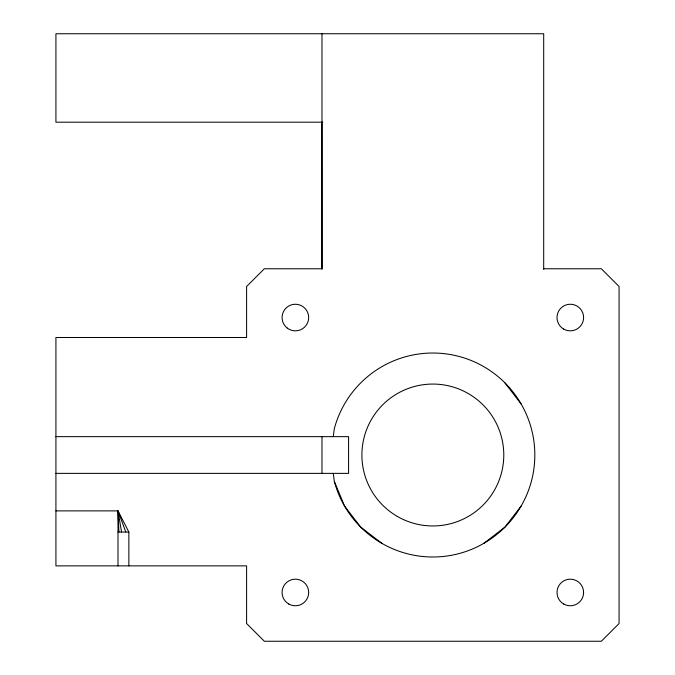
<?xml version="1.0" encoding="UTF-8"?>
<svg xmlns="http://www.w3.org/2000/svg" width="675" height="675" viewBox="0 0 675 675"><rect width="100%" height="100%" fill="white"/><g stroke="black" fill="none" stroke-linecap="round" stroke-linejoin="round"><path stroke-width="1.01" d="M333.264 436.649L334.327 428.617A101.992 101.992 0 0 1 491.333 371.461A101.992 101.992 0 0 1 491.333 538.557A101.992 101.992 0 0 1 334.327 481.41L333.264 473.369M521.159 506.005L504.951 527.124L483.832 543.333M322.785 122.192L55.924 122.2L55.924 33.75L543.696 33.75L543.696 269.435M543.696 268.768L601.341 268.768L619.076 286.504L619.076 623.514L601.341 641.25L264.33 641.25L246.594 623.514L246.594 565.869L55.924 565.869L55.924 337.5L246.594 337.5L246.594 286.504L264.33 268.768L321.983 268.768L321.983 33.75M55.924 436.649L348.587 436.649L348.587 473.369L55.924 473.369M55.924 510.882L117.998 510.882L128.857 532.043L128.857 565.869M117.998 532.043L128.857 532.043M381.839 543.333L360.72 527.124L344.512 506.005L334.327 481.41M504.951 382.894L521.159 404.013M125.795 532.043L117.998 510.882L117.998 565.869M121.568 532.043L117.998 510.882L118.91 532.043M321.899 122.2L321.958 269.232M321.983 436.649L321.983 473.369M397.364 516.451A70.951 70.951 0 0 0 503.786 455.009A70.951 70.951 0 0 0 397.364 393.567A70.951 70.951 0 0 0 397.364 516.451M563.65 329.062A13.306 13.306 0 0 0 583.605 317.545A13.306 13.306 0 0 0 563.65 306.028A13.306 13.306 0 0 0 563.65 329.062M563.65 603.99A13.306 13.306 0 0 0 583.605 592.473A13.306 13.306 0 0 0 563.65 580.956A13.306 13.306 0 0 0 563.65 603.99M287.314 328.126A13.306 13.306 0 0 0 308.568 319.233A13.306 13.306 0 0 0 290.233 305.277A13.306 13.306 0 0 0 287.314 328.126M288.723 603.99A13.306 13.306 0 0 0 308.677 592.473A13.306 13.306 0 0 0 288.723 580.956A13.306 13.306 0 0 0 288.723 603.99"/></g></svg>
